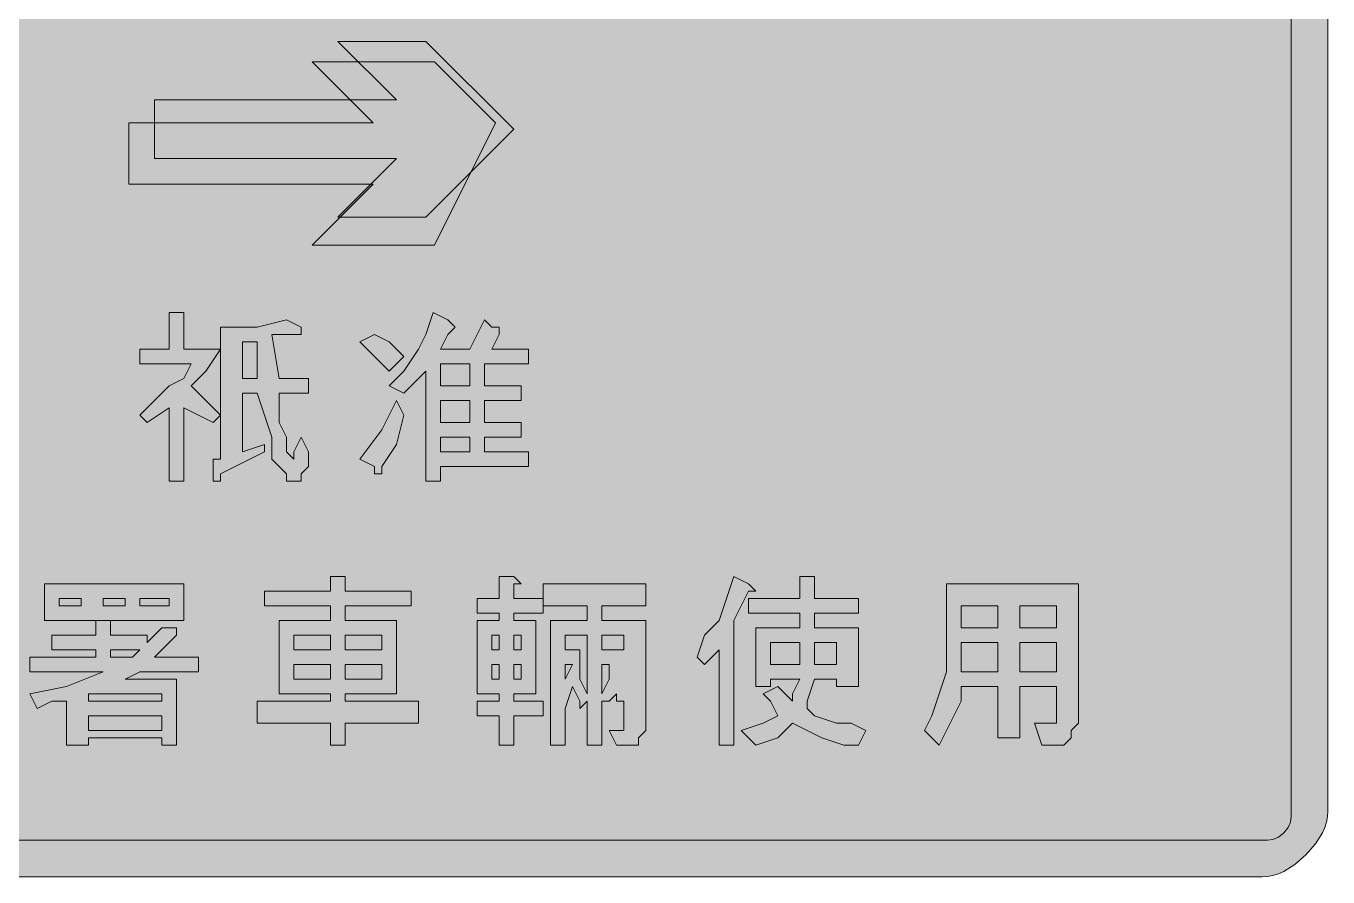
# Model space of a CAD drawing. Header units: metres. Extents: x 121 to 445, y 10 to 260.
# Drawn here: x 232.5 to 445.5, y 9.6 to 148.9 of the extents above; entities that cross this region are included whole.
import ezdxf

# ---------------------------------------------------------------- set-up
doc = ezdxf.new("R2010")
doc.units = ezdxf.units.M
for name, color, linetype, true_color in [('FILL_BLACK_000000', 7, 'Continuous', 0x000000), ('FILL_WHITE_FFFFFF', 7, 'Continuous', 0xffffff), ('STROKE_BLACK_000000', 7, 'Continuous', 0x000000)]:
    doc.layers.add(name, color=color, linetype=linetype, true_color=true_color)

msp = doc.modelspace()

# ---------------------------------------------------------------- hatches: boundary and pattern name
at = {"layer": 'FILL_BLACK_000000', "true_color": 0x000000}
h = msp.add_hatch(color=7, dxfattribs=at)
h.dxf.hatch_style = 1
h.paths.add_polyline_path([(131.32, 9.66), (130.28, 9.82), (128.07, 10.5), (126.95, 11.01), (125.86, 11.62), (124.82, 12.36), (123.87, 13.2), (122.99, 15), (122.22, 16.8), (121.68, 18.6), (121.47, 20.4), (121.47, 249.6), (121.68, 251.4), (122.22, 253.2), (122.99, 255), (123.87, 256.8), (124.82, 257.64), (125.86, 258.37), (126.95, 258.99), (128.07, 259.5), (130.28, 260.17), (131.32, 260.34), (132.27, 260.4), (434.67, 260.4), (435.57, 260.38), (436.47, 260.25), (437.37, 259.89), (438.27, 259.2), (439.17, 258.99), (440.07, 258.45), (441.87, 256.8), (443.52, 255), (444.06, 254.1), (444.27, 253.2), (444.46, 252.3), (444.87, 251.4), (445.28, 250.5), (445.47, 249.6), (445.47, 20.4), (445.41, 19.5), (445.25, 18.6), (444.96, 17.7), (444.57, 16.8), (443.45, 15), (441.87, 13.2), (440.07, 11.62), (438.27, 10.5), (437.37, 10.11), (436.47, 9.82), (435.57, 9.66), (434.67, 9.6), (132.27, 9.6), (131.32, 9.66)])
h = msp.add_hatch(color=7, dxfattribs=at)
h.dxf.hatch_style = 1
h.paths.add_polyline_path([(253.47, 127.2), (253.47, 136.8), (293.07, 136.8), (283.47, 146.4), (297.87, 146.4), (312.27, 132), (297.87, 117.6), (283.47, 117.6), (293.07, 127.2), (253.47, 127.2)])
h = msp.add_hatch(color=7, dxfattribs=at)
h.dxf.hatch_style = 1
h.paths.add_polyline_path([(263.07, 96), (264.27, 96), (261.87, 92.4), (259.47, 90), (261.87, 87.6), (264.27, 85.2), (263.07, 84), (258.27, 86.4), (258.27, 74.4), (255.87, 74.4), (255.87, 86.4), (252.27, 84), (251.07, 85.2), (253.47, 87.6), (255.87, 90), (258.27, 91.2), (259.47, 93.6), (251.07, 93.6), (251.07, 96), (255.87, 96), (255.87, 102), (258.27, 102), (258.27, 100.8), (258.27, 96), (263.07, 96)])
h = msp.add_hatch(color=7, dxfattribs=at)
h.dxf.hatch_style = 1
h.paths.add_polyline_path([(270.27, 99.6), (275.07, 100.8), (277.47, 99.6), (277.47, 98.4), (276.27, 98.4), (272.67, 98.4), (273.87, 91.2), (278.67, 91.2), (278.67, 88.8), (273.87, 88.8), (273.87, 86.4), (273.87, 84), (275.07, 81.6), (275.07, 79.2), (276.27, 78), (276.27, 79.2), (277.47, 81.6), (278.67, 79.2), (278.67, 78), (278.67, 76.8), (277.47, 75.6), (277.47, 74.4), (276.27, 74.4), (275.07, 74.4), (275.07, 75.6), (272.67, 78), (272.67, 81.6), (271.47, 85.2), (270.27, 88.8), (267.87, 88.8), (267.87, 79.2), (271.47, 80.4), (271.47, 79.2), (264.27, 75.6), (264.27, 74.4), (263.07, 74.4), (263.07, 75.6), (263.07, 78), (264.27, 78), (264.27, 99.6), (266.67, 99.6), (270.27, 99.6)])
h.paths.add_polyline_path([(270.27, 97.2), (267.87, 97.2), (267.87, 91.2), (270.27, 91.2), (270.27, 97.2)], flags=16)
h = msp.add_hatch(color=7, dxfattribs=at)
h.dxf.hatch_style = 1
h.paths.add_polyline_path([(299.07, 102), (301.47, 100.8), (302.67, 99.6), (301.47, 98.4), (300.27, 96), (305.07, 96), (307.47, 100.8), (308.67, 99.6), (309.87, 99.6), (309.87, 98.4), (308.67, 96), (314.67, 96), (314.67, 93.6), (307.47, 93.6), (307.47, 90), (313.47, 90), (313.47, 87.6), (307.47, 87.6), (307.47, 84), (313.47, 84), (313.47, 81.6), (307.47, 81.6), (307.47, 79.2), (314.67, 79.2), (314.67, 76.8), (300.27, 76.8), (300.27, 74.4), (297.87, 74.4), (297.87, 92.4), (294.27, 88.8), (291.87, 90), (294.27, 92.4), (296.67, 96), (297.87, 98.4), (299.07, 102)])
h.paths.add_polyline_path([(300.27, 84), (305.07, 84), (305.07, 87.6), (300.27, 87.6), (300.27, 84)], flags=16)
h.paths.add_polyline_path([(300.27, 93.6), (300.27, 90), (305.07, 90), (305.07, 93.6), (300.27, 93.6)], flags=16)
h.paths.add_polyline_path([(305.07, 81.6), (300.27, 81.6), (300.27, 79.2), (305.07, 79.2), (305.07, 81.6)], flags=16)
h = msp.add_hatch(color=7, dxfattribs=at)
h.dxf.hatch_style = 1
h.paths.add_polyline_path([(289.47, 94.8), (287.07, 97.2), (289.47, 98.4), (291.87, 97.2), (294.27, 94.8), (291.87, 92.4), (289.47, 94.8)])
h = msp.add_hatch(color=7, dxfattribs=at)
h.dxf.hatch_style = 1
h.paths.add_polyline_path([(290.67, 82.8), (293.07, 87.6), (294.27, 85.2), (293.07, 80.4), (290.67, 76.8), (290.67, 75.6), (289.47, 75.6), (289.47, 76.8), (287.07, 78), (290.67, 82.8)])
h = msp.add_hatch(color=7, dxfattribs=at)
h.dxf.hatch_style = 1
h.paths.add_polyline_path([(235.47, 57.6), (258.27, 57.6), (258.27, 51.6), (235.47, 51.6), (235.47, 57.6)])
h.paths.add_polyline_path([(245.07, 54), (248.67, 54), (248.67, 55.2), (245.07, 55.2), (245.07, 54)], flags=16)
h.paths.add_polyline_path([(237.87, 55.2), (237.87, 54), (241.47, 54), (241.47, 55.2), (237.87, 55.2)], flags=16)
h.paths.add_polyline_path([(255.87, 55.2), (251.07, 55.2), (251.07, 54), (255.87, 54), (255.87, 55.2)], flags=16)
h = msp.add_hatch(color=7, dxfattribs=at)
h.dxf.hatch_style = 1
h.paths.add_polyline_path([(284.67, 56.4), (295.47, 56.4), (295.47, 54), (284.67, 54), (284.67, 51.6), (293.07, 51.6), (293.07, 39.6), (284.67, 39.6), (284.67, 38.4), (296.67, 38.4), (296.67, 34.8), (284.67, 34.8), (284.67, 31.2), (282.27, 31.2), (282.27, 34.8), (270.27, 34.8), (270.27, 38.4), (282.27, 38.4), (282.27, 39.6), (273.87, 39.6), (273.87, 51.6), (282.27, 51.6), (282.27, 54), (271.47, 54), (271.47, 56.4), (282.27, 56.4), (282.27, 58.8), (284.67, 58.8), (284.67, 57.6), (284.67, 56.4)])
h.paths.add_polyline_path([(282.27, 46.8), (282.27, 49.2), (276.27, 49.2), (276.27, 46.8), (282.27, 46.8)], flags=16)
h.paths.add_polyline_path([(276.27, 42), (282.27, 42), (282.27, 44.4), (276.27, 44.4), (276.27, 42)], flags=16)
h.paths.add_polyline_path([(284.67, 49.2), (284.67, 46.8), (290.67, 46.8), (290.67, 49.2), (284.67, 49.2)], flags=16)
h.paths.add_polyline_path([(290.67, 44.4), (284.67, 44.4), (284.67, 42), (290.67, 42), (290.67, 44.4)], flags=16)
h = msp.add_hatch(color=7, dxfattribs=at)
h.dxf.hatch_style = 1
h.paths.add_polyline_path([(313.47, 57.6), (312.27, 57.6), (312.27, 55.2), (317.07, 55.2), (317.07, 52.8), (312.27, 52.8), (312.27, 51.6), (315.87, 51.6), (315.87, 39.6), (312.27, 39.6), (312.27, 38.4), (317.07, 38.4), (317.07, 36), (312.27, 36), (312.27, 31.2), (309.87, 31.2), (309.87, 36), (306.27, 36), (306.27, 38.4), (309.87, 38.4), (309.87, 39.6), (306.27, 39.6), (306.27, 51.6), (309.87, 51.6), (309.87, 52.8), (306.27, 52.8), (306.27, 55.2), (309.87, 55.2), (309.87, 58.8), (312.27, 58.8), (313.47, 57.6)])
h.paths.add_polyline_path([(313.47, 46.8), (313.47, 49.2), (312.27, 49.2), (312.27, 46.8), (313.47, 46.8)], flags=16)
h.paths.add_polyline_path([(312.27, 42), (313.47, 42), (313.47, 44.4), (312.27, 44.4), (312.27, 42)], flags=16)
h.paths.add_polyline_path([(308.67, 49.2), (308.67, 46.8), (309.87, 46.8), (309.87, 49.2), (308.67, 49.2)], flags=16)
h.paths.add_polyline_path([(309.87, 44.4), (308.67, 44.4), (308.67, 42), (309.87, 42), (309.87, 44.4)], flags=16)
h = msp.add_hatch(color=7, dxfattribs=at)
h.dxf.hatch_style = 1
h.paths.add_polyline_path([(317.07, 54), (317.07, 57.6), (333.87, 57.6), (333.87, 54), (326.67, 54), (326.67, 51.6), (333.87, 51.6), (333.87, 33.6), (332.67, 32.4), (332.67, 31.2), (331.47, 31.2), (330.27, 31.2), (329.07, 31.2), (327.87, 33.6), (329.07, 33.6), (330.27, 33.6), (330.27, 34.8), (330.27, 38.4), (329.07, 38.4), (329.07, 39.6), (327.87, 38.4), (326.67, 38.4), (326.67, 31.2), (324.27, 31.2), (324.27, 38.4), (323.07, 37.2), (323.07, 38.4), (321.87, 40.8), (320.67, 37.2), (320.67, 31.2), (318.27, 31.2), (318.27, 51.6), (324.27, 51.6), (324.27, 54), (317.07, 54)])
h.paths.add_polyline_path([(321.87, 44.4), (320.67, 44.4), (320.67, 42), (321.87, 44.4)], flags=16)
h.paths.add_polyline_path([(326.67, 39.6), (327.87, 42), (327.87, 44.4), (326.67, 44.4), (326.67, 39.6)], flags=16)
h.paths.add_polyline_path([(326.67, 49.2), (326.67, 46.8), (330.27, 46.8), (330.27, 49.2), (326.67, 49.2)], flags=16)
h.paths.add_polyline_path([(324.27, 39.6), (324.27, 49.2), (320.67, 49.2), (320.67, 46.8), (323.07, 46.8), (323.07, 42), (324.27, 39.6)], flags=16)
h = msp.add_hatch(color=7, dxfattribs=at)
h.dxf.hatch_style = 1
h.paths.add_polyline_path([(343.47, 49.2), (345.87, 51.6), (347.07, 55.2), (348.27, 58.8), (350.67, 57.6), (351.87, 56.4), (350.67, 56.4), (348.27, 51.6), (348.27, 31.2), (345.87, 31.2), (345.87, 46.8), (343.47, 44.4), (342.27, 45.6), (343.47, 49.2)])
h = msp.add_hatch(color=7, dxfattribs=at)
h.dxf.hatch_style = 1
h.paths.add_polyline_path([(361.47, 58.8), (361.47, 57.6), (361.47, 55.2), (368.67, 55.2), (368.67, 52.8), (361.47, 52.8), (361.47, 50.4), (368.67, 50.4), (368.67, 40.8), (365.07, 40.8), (365.07, 42), (361.47, 42), (360.27, 38.4), (360.27, 37.2), (361.47, 36), (365.07, 34.8), (367.47, 34.8), (369.87, 33.6), (368.67, 31.2), (366.27, 31.2), (362.67, 32.4), (360.27, 33.6), (357.87, 34.8), (355.47, 32.4), (351.87, 31.2), (349.47, 33.6), (353.07, 34.8), (355.47, 36), (354.27, 38.4), (353.07, 39.6), (355.47, 40.8), (357.87, 38.4), (357.87, 39.6), (359.07, 42), (354.27, 42), (354.27, 40.8), (351.87, 40.8), (351.87, 50.4), (359.07, 50.4), (359.07, 52.8), (350.67, 52.8), (350.67, 55.2), (359.07, 55.2), (359.07, 58.8), (361.47, 58.8)])
h.paths.add_polyline_path([(365.07, 48), (361.47, 48), (361.47, 44.4), (365.07, 44.4), (365.07, 48)], flags=16)
h.paths.add_polyline_path([(359.07, 48), (354.27, 48), (354.27, 44.4), (359.07, 44.4), (359.07, 48)], flags=16)
h = msp.add_hatch(color=7, dxfattribs=at)
h.dxf.hatch_style = 1
h.paths.add_polyline_path([(402.27, 31.2), (399.87, 31.2), (398.67, 31.2), (397.47, 34.8), (398.67, 34.8), (399.87, 34.8), (401.07, 34.8), (401.07, 36), (401.07, 40.8), (395.07, 40.8), (395.07, 32.4), (391.47, 32.4), (391.47, 40.8), (385.47, 40.8), (385.47, 38.4), (384.27, 36), (383.07, 33.6), (381.87, 31.2), (379.47, 33.6), (380.67, 36), (381.87, 39.6), (383.07, 43.2), (383.07, 49.2), (383.07, 57.6), (404.67, 57.6), (404.67, 34.8), (403.47, 33.6), (403.47, 32.4), (402.27, 31.2)])
h.paths.add_polyline_path([(391.47, 50.4), (391.47, 54), (385.47, 54), (385.47, 50.4), (391.47, 50.4)], flags=16)
h.paths.add_polyline_path([(391.47, 43.2), (391.47, 48), (385.47, 48), (385.47, 43.2), (391.47, 43.2)], flags=16)
h.paths.add_polyline_path([(395.07, 54), (395.07, 50.4), (401.07, 50.4), (401.07, 54), (395.07, 54)], flags=16)
h.paths.add_polyline_path([(401.07, 48), (395.07, 48), (395.07, 43.2), (401.07, 43.2), (401.07, 48)], flags=16)
h = msp.add_hatch(color=7, dxfattribs=at)
h.dxf.hatch_style = 1
h.paths.add_polyline_path([(242.67, 32.4), (242.67, 31.2), (239.07, 31.2), (239.07, 38.4), (236.67, 38.4), (234.27, 37.2), (233.07, 39.6), (239.07, 40.8), (245.07, 43.2), (233.07, 43.2), (233.07, 45.6), (243.87, 45.6), (243.87, 46.8), (236.67, 46.8), (236.67, 49.2), (243.87, 49.2), (243.87, 51.6), (246.27, 51.6), (246.27, 50.4), (246.27, 49.2), (252.27, 49.2), (252.27, 48), (254.67, 50.4), (257.07, 50.4), (257.07, 49.2), (254.67, 46.8), (253.47, 45.6), (260.67, 45.6), (260.67, 43.2), (254.67, 43.2), (252.27, 43.2), (251.07, 43.2), (248.67, 42), (257.07, 42), (257.07, 31.2), (254.67, 31.2), (254.67, 32.4), (242.67, 32.4)])
h.paths.add_polyline_path([(246.27, 45.6), (249.87, 45.6), (251.07, 46.8), (246.27, 46.8), (246.27, 45.6)], flags=16)
h.paths.add_polyline_path([(242.67, 39.6), (242.67, 38.4), (254.67, 38.4), (254.67, 39.6), (242.67, 39.6)], flags=16)
h.paths.add_polyline_path([(254.67, 36), (242.67, 36), (242.67, 33.6), (254.67, 33.6), (254.67, 36)], flags=16)
at = {"layer": 'FILL_WHITE_FFFFFF', "true_color": 0xffffff}
h = msp.add_hatch(color=7, dxfattribs=at)
h.dxf.hatch_style = 1
h.paths.add_polyline_path([(439.47, 20.4), (439.45, 19.5), (439.32, 18.6), (438.96, 17.7), (438.27, 16.8), (437.37, 16.11), (436.47, 15.75), (435.57, 15.62), (434.67, 15.6), (132.27, 15.6), (131.2, 15.62), (130.02, 15.75), (129.49, 15.89), (129.06, 16.11), (128.78, 16.4), (128.67, 16.8), (127.02, 18.6), (126.48, 19.5), (126.27, 20.4), (126.27, 249.6), (126.29, 250.31), (126.42, 250.8), (126.78, 251.29), (127.47, 252), (127.62, 252.6), (127.98, 253.01), (128.27, 253.15), (128.67, 253.2), (128.69, 253.89), (128.82, 254.25), (129.18, 254.38), (129.87, 254.4), (132.27, 254.4), (434.67, 254.4), (435.57, 254.38), (436.47, 254.25), (437.37, 253.89), (438.27, 253.2), (438.96, 252.3), (439.32, 251.4), (439.45, 250.5), (439.47, 249.6), (439.47, 20.4)])

# ---------------------------------------------------------------- linework, layer by layer
at = {"layer": 'FILL_BLACK_000000', "lineweight": 0, "true_color": 0x000000}
msp.add_lwpolyline([(445.47, 249.6), (445.47, 20.4), (445.41, 19.5), (445.25, 18.6), (444.96, 17.7), (444.57, 16.8), (443.45, 15), (441.87, 13.2), (440.07, 11.62), (438.27, 10.5), (437.37, 10.11), (436.47, 9.82), (435.57, 9.66), (434.67, 9.6), (132.27, 9.6)], dxfattribs=at)
for points in [[(253.47, 127.2), (253.47, 136.8), (293.07, 136.8), (283.47, 146.4), (297.87, 146.4), (312.27, 132), (297.87, 117.6), (283.47, 117.6), (293.07, 127.2)], [(263.07, 96), (264.27, 96), (261.87, 92.4), (259.47, 90), (261.87, 87.6), (264.27, 85.2), (263.07, 84), (258.27, 86.4), (258.27, 74.4), (255.87, 74.4), (255.87, 86.4), (252.27, 84), (251.07, 85.2), (253.47, 87.6), (255.87, 90), (258.27, 91.2), (259.47, 93.6), (251.07, 93.6), (251.07, 96), (255.87, 96), (255.87, 102), (258.27, 102), (258.27, 100.8), (258.27, 96)], [(270.27, 99.6), (275.07, 100.8), (277.47, 99.6), (277.47, 98.4), (276.27, 98.4), (272.67, 98.4), (273.87, 91.2), (278.67, 91.2), (278.67, 88.8), (273.87, 88.8), (273.87, 86.4), (273.87, 84), (275.07, 81.6), (275.07, 79.2), (276.27, 78), (276.27, 79.2), (277.47, 81.6), (278.67, 79.2), (278.67, 78), (278.67, 76.8), (277.47, 75.6), (277.47, 74.4), (276.27, 74.4), (275.07, 74.4), (275.07, 75.6), (272.67, 78), (272.67, 81.6), (271.47, 85.2), (270.27, 88.8), (267.87, 88.8), (267.87, 79.2), (271.47, 80.4), (271.47, 79.2), (264.27, 75.6), (264.27, 74.4), (263.07, 74.4), (263.07, 75.6), (263.07, 78), (264.27, 78), (264.27, 99.6), (266.67, 99.6)], [(299.07, 102), (301.47, 100.8), (302.67, 99.6), (301.47, 98.4), (300.27, 96), (305.07, 96), (307.47, 100.8), (308.67, 99.6), (309.87, 99.6), (309.87, 98.4), (308.67, 96), (314.67, 96), (314.67, 93.6), (307.47, 93.6), (307.47, 90), (313.47, 90), (313.47, 87.6), (307.47, 87.6), (307.47, 84), (313.47, 84), (313.47, 81.6), (307.47, 81.6), (307.47, 79.2), (314.67, 79.2), (314.67, 76.8), (300.27, 76.8), (300.27, 74.4), (297.87, 74.4), (297.87, 92.4), (294.27, 88.8), (291.87, 90), (294.27, 92.4), (296.67, 96), (297.87, 98.4)], [(289.47, 94.8), (287.07, 97.2), (289.47, 98.4), (291.87, 97.2), (294.27, 94.8), (291.87, 92.4)], [(270.27, 97.2), (267.87, 97.2), (267.87, 91.2), (270.27, 91.2)], [(300.27, 93.6), (300.27, 90), (305.07, 90), (305.07, 93.6)], [(290.67, 82.8), (293.07, 87.6), (294.27, 85.2), (293.07, 80.4), (290.67, 76.8), (290.67, 75.6), (289.47, 75.6), (289.47, 76.8), (287.07, 78)], [(300.27, 84), (305.07, 84), (305.07, 87.6), (300.27, 87.6)], [(305.07, 81.6), (300.27, 81.6), (300.27, 79.2), (305.07, 79.2)], [(235.47, 57.6), (258.27, 57.6), (258.27, 51.6), (235.47, 51.6)], [(284.67, 56.4), (295.47, 56.4), (295.47, 54), (284.67, 54), (284.67, 51.6), (293.07, 51.6), (293.07, 39.6), (284.67, 39.6), (284.67, 38.4), (296.67, 38.4), (296.67, 34.8), (284.67, 34.8), (284.67, 31.2), (282.27, 31.2), (282.27, 34.8), (270.27, 34.8), (270.27, 38.4), (282.27, 38.4), (282.27, 39.6), (273.87, 39.6), (273.87, 51.6), (282.27, 51.6), (282.27, 54), (271.47, 54), (271.47, 56.4), (282.27, 56.4), (282.27, 58.8), (284.67, 58.8), (284.67, 57.6)], [(313.47, 57.6), (312.27, 57.6), (312.27, 55.2), (317.07, 55.2), (317.07, 52.8), (312.27, 52.8), (312.27, 51.6), (315.87, 51.6), (315.87, 39.6), (312.27, 39.6), (312.27, 38.4), (317.07, 38.4), (317.07, 36), (312.27, 36), (312.27, 31.2), (309.87, 31.2), (309.87, 36), (306.27, 36), (306.27, 38.4), (309.87, 38.4), (309.87, 39.6), (306.27, 39.6), (306.27, 51.6), (309.87, 51.6), (309.87, 52.8), (306.27, 52.8), (306.27, 55.2), (309.87, 55.2), (309.87, 58.8), (312.27, 58.8)], [(317.07, 54), (317.07, 57.6), (333.87, 57.6), (333.87, 54), (326.67, 54), (326.67, 51.6), (333.87, 51.6), (333.87, 33.6), (332.67, 32.4), (332.67, 31.2), (331.47, 31.2), (330.27, 31.2), (329.07, 31.2), (327.87, 33.6), (329.07, 33.6), (330.27, 33.6), (330.27, 34.8), (330.27, 38.4), (329.07, 38.4), (329.07, 39.6), (327.87, 38.4), (326.67, 38.4), (326.67, 31.2), (324.27, 31.2), (324.27, 38.4), (323.07, 37.2), (323.07, 38.4), (321.87, 40.8), (320.67, 37.2), (320.67, 31.2), (318.27, 31.2), (318.27, 51.6), (324.27, 51.6), (324.27, 54)], [(343.47, 49.2), (345.87, 51.6), (347.07, 55.2), (348.27, 58.8), (350.67, 57.6), (351.87, 56.4), (350.67, 56.4), (348.27, 51.6), (348.27, 31.2), (345.87, 31.2), (345.87, 46.8), (343.47, 44.4), (342.27, 45.6)], [(361.47, 58.8), (361.47, 57.6), (361.47, 55.2), (368.67, 55.2), (368.67, 52.8), (361.47, 52.8), (361.47, 50.4), (368.67, 50.4), (368.67, 40.8), (365.07, 40.8), (365.07, 42), (361.47, 42), (360.27, 38.4), (360.27, 37.2), (361.47, 36), (365.07, 34.8), (367.47, 34.8), (369.87, 33.6), (368.67, 31.2), (366.27, 31.2), (362.67, 32.4), (360.27, 33.6), (357.87, 34.8), (355.47, 32.4), (351.87, 31.2), (349.47, 33.6), (353.07, 34.8), (355.47, 36), (354.27, 38.4), (353.07, 39.6), (355.47, 40.8), (357.87, 38.4), (357.87, 39.6), (359.07, 42), (354.27, 42), (354.27, 40.8), (351.87, 40.8), (351.87, 50.4), (359.07, 50.4), (359.07, 52.8), (350.67, 52.8), (350.67, 55.2), (359.07, 55.2), (359.07, 58.8)], [(402.27, 31.2), (399.87, 31.2), (398.67, 31.2), (397.47, 34.8), (398.67, 34.8), (399.87, 34.8), (401.07, 34.8), (401.07, 36), (401.07, 40.8), (395.07, 40.8), (395.07, 32.4), (391.47, 32.4), (391.47, 40.8), (385.47, 40.8), (385.47, 38.4), (384.27, 36), (383.07, 33.6), (381.87, 31.2), (379.47, 33.6), (380.67, 36), (381.87, 39.6), (383.07, 43.2), (383.07, 49.2), (383.07, 57.6), (404.67, 57.6), (404.67, 34.8), (403.47, 33.6), (403.47, 32.4)], [(237.87, 55.2), (237.87, 54), (241.47, 54), (241.47, 55.2)], [(245.07, 54), (248.67, 54), (248.67, 55.2), (245.07, 55.2)], [(255.87, 55.2), (251.07, 55.2), (251.07, 54), (255.87, 54)], [(391.47, 50.4), (391.47, 54), (385.47, 54), (385.47, 50.4)], [(395.07, 54), (395.07, 50.4), (401.07, 50.4), (401.07, 54)], [(242.67, 32.4), (242.67, 31.2), (239.07, 31.2), (239.07, 38.4), (236.67, 38.4), (234.27, 37.2), (233.07, 39.6), (239.07, 40.8), (245.07, 43.2), (233.07, 43.2), (233.07, 45.6), (243.87, 45.6), (243.87, 46.8), (236.67, 46.8), (236.67, 49.2), (243.87, 49.2), (243.87, 51.6), (246.27, 51.6), (246.27, 50.4), (246.27, 49.2), (252.27, 49.2), (252.27, 48), (254.67, 50.4), (257.07, 50.4), (257.07, 49.2), (254.67, 46.8), (253.47, 45.6), (260.67, 45.6), (260.67, 43.2), (254.67, 43.2), (252.27, 43.2), (251.07, 43.2), (248.67, 42), (257.07, 42), (257.07, 31.2), (254.67, 31.2), (254.67, 32.4)], [(282.27, 46.8), (282.27, 49.2), (276.27, 49.2), (276.27, 46.8)], [(284.67, 49.2), (284.67, 46.8), (290.67, 46.8), (290.67, 49.2)], [(308.67, 49.2), (308.67, 46.8), (309.87, 46.8), (309.87, 49.2)], [(313.47, 46.8), (313.47, 49.2), (312.27, 49.2), (312.27, 46.8)], [(324.27, 39.6), (324.27, 49.2), (320.67, 49.2), (320.67, 46.8), (323.07, 46.8), (323.07, 42)], [(326.67, 49.2), (326.67, 46.8), (330.27, 46.8), (330.27, 49.2)], [(359.07, 48), (354.27, 48), (354.27, 44.4), (359.07, 44.4)], [(365.07, 48), (361.47, 48), (361.47, 44.4), (365.07, 44.4)], [(391.47, 43.2), (391.47, 48), (385.47, 48), (385.47, 43.2)], [(401.07, 48), (395.07, 48), (395.07, 43.2), (401.07, 43.2)], [(246.27, 45.6), (249.87, 45.6), (251.07, 46.8), (246.27, 46.8)], [(276.27, 42), (282.27, 42), (282.27, 44.4), (276.27, 44.4)], [(290.67, 44.4), (284.67, 44.4), (284.67, 42), (290.67, 42)], [(309.87, 44.4), (308.67, 44.4), (308.67, 42), (309.87, 42)], [(312.27, 42), (313.47, 42), (313.47, 44.4), (312.27, 44.4)], [(321.87, 44.4), (320.67, 44.4), (320.67, 42)], [(326.67, 39.6), (327.87, 42), (327.87, 44.4), (326.67, 44.4)], [(242.67, 39.6), (242.67, 38.4), (254.67, 38.4), (254.67, 39.6)], [(254.67, 36), (242.67, 36), (242.67, 33.6), (254.67, 33.6)]]:
    msp.add_lwpolyline(points, close=True, dxfattribs=at)
at = {"layer": 'FILL_WHITE_FFFFFF', "lineweight": 0, "true_color": 0x000000}
msp.add_lwpolyline([(132.27, 254.4), (434.67, 254.4), (435.57, 254.38), (436.47, 254.25), (437.37, 253.89), (438.27, 253.2), (438.96, 252.3), (439.32, 251.4), (439.45, 250.5), (439.47, 249.6), (439.47, 20.4), (439.45, 19.5), (439.32, 18.6), (438.96, 17.7), (438.27, 16.8), (437.37, 16.11), (436.47, 15.75), (435.57, 15.62), (434.67, 15.6), (132.27, 15.6)], dxfattribs=at)
at = {"layer": 'STROKE_BLACK_000000', "lineweight": 0, "true_color": 0x000000}
for points in [[(279.27, 143.04), (289.27, 133.04)], [(299.27, 143.04), (279.27, 143.04)], [(299.27, 143.04), (309.27, 133.04)], [(249.27, 123.04), (249.27, 133.04)], [(289.27, 133.04), (249.27, 133.04)], [(299.27, 113.04), (309.27, 133.04)], [(289.27, 123.04), (249.27, 123.04)], [(279.27, 113.04), (289.27, 123.04)], [(299.27, 113.04), (279.27, 113.04)]]:
    msp.add_lwpolyline(points, dxfattribs=at)

doc.saveas('drawing.dxf')
